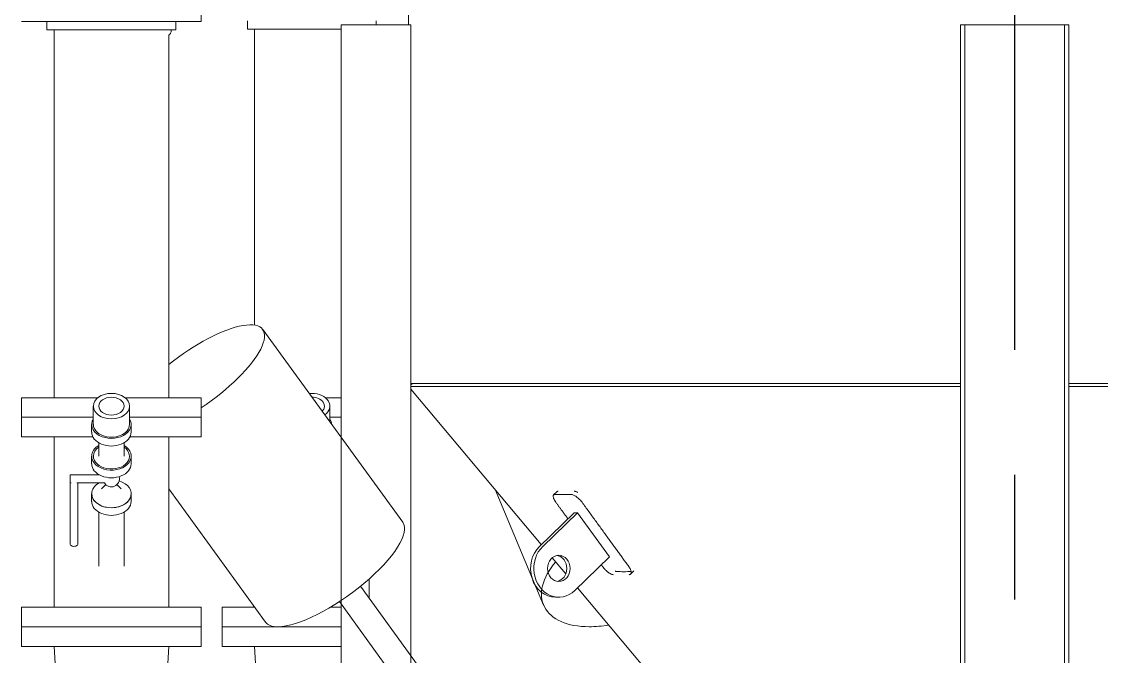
# Model space of a CAD drawing. Header units: metres. Extents: x 0 to 63075, y 0 to 44550.
# Drawn here: x 40627 to 42689, y 31047 to 32258 of the extents above; entities that cross this region are included whole.
import ezdxf

# ---------------------------------------------------------------- set-up
doc = ezdxf.new("R2010")
doc.units = ezdxf.units.M
doc.header["$LTSCALE"] = 75
doc.linetypes.add('CENTER2', pattern=[28.575, 19.05, -3.175, 3.175, -3.175])
for name, color, linetype in [('SC1', 7, 'CENTER2'), ('SDM', 7, 'Continuous'), ('SL1', 8, 'Continuous')]:
    doc.layers.add(name, color=color, linetype=linetype)

# ---------------------------------------------------------------- blocks, each defined once
blk = doc.blocks.new('A$C5138bbe7')
at = {"layer": 'SL1', "lineweight": 0, "extrusion": (-6.89019e-16, 1, 0)}
for p, q in [((28954.7, 4821.7), (28954.7, 6558.2)), ((28558.9, 4884.8), (28558.9, 4827.7)), ((28216, 4827.7), (28558.9, 4827.7)), ((28264.4, 4827.7), (28264.4, 4811.9)), ((28510.5, 4827.7), (28510.5, 4811.9)), ((28647.2, 4829.4), (28647.2, 4813.6)), ((28893.3, 4829.4), (28893.3, 4821.7)), ((28264.4, 4811.9), (28510.5, 4811.9)), ((28277.9, 4811.9), (28277.9, 4110.1)), ((28647.2, 4813.6), (28826.4, 4813.6)), ((28660.7, 4813.6), (28660.7, 4248.5)), ((28959.4, 4821.7), (28826.4, 4821.7)), ((28826.4, 4821.7), (28826.4, 4821.7)), ((28826.4, 2364.2), (28826.4, 4821.7)), ((28826.4, 2364.2), (28826.4, 4821.7)), ((28959.4, 2364.2), (28959.4, 4821.7)), ((30017.6, 4821.7), (30009.2, 4821.7)), ((30009.2, 2364.2), (30009.2, 4821.7)), ((30009.2, 2364.2), (30009.2, 4821.7)), ((30027.7, 4821.7), (30017.6, 4821.7)), ((30017.6, 2364.2), (30017.6, 4821.7)), ((30197.7, 4821.7), (30027.7, 4821.7)), ((30207.8, 4821.7), (30197.7, 4821.7)), ((30216.2, 4821.7), (30207.8, 4821.7)), ((30207.8, 2364.2), (30207.8, 4821.7)), ((30216.2, 2364.2), (30216.2, 4821.7)), ((28497, 4802.3), (28497, 4110.1)), ((28943.8, 3872.5), (28676.6, 4240.1)), ((30009.2, 4137.3), (28959.4, 4137.3)), ((28962.7, 4137.3), (28959.4, 4134.5)), ((28959.4, 4131.2), (30009.2, 4131.2)), ((29208.4, 3829.7), (28959.4, 4126.6)), ((31266.1, 4137.3), (30216.2, 4137.3)), ((30216.2, 4131.2), (31266.1, 4131.2)), ((28216, 4110.1), (28216, 4035.2)), ((28361.6, 4110.1), (28216, 4110.1)), ((28413.4, 4110.1), (28558.9, 4110.1)), ((28558.9, 4110.1), (28558.9, 4035.2)), ((28826.4, 4110.1), (28796.1, 4110.1)), ((28352.9, 4059.1), (28352.9, 4094)), ((28422, 4059.1), (28422, 4094)), ((28804.8, 4063.7), (28804.8, 4094)), ((28216, 4072.7), (28352.9, 4072.7)), ((28422, 4072.7), (28558.9, 4072.7)), ((28804.8, 4072.7), (28826.4, 4072.7)), ((28349.7, 4044.5), (28349.7, 4059.1)), ((28425.2, 4044.5), (28425.2, 4059.1)), ((28352.1, 4035.2), (28216, 4035.2)), ((28277.9, 4035.2), (28277.9, 3710.1)), ((28363.3, 4024), (28363.3, 3998.5)), ((28411.6, 4024), (28411.6, 3998.5)), ((28558.9, 4035.2), (28422.8, 4035.2)), ((28497, 4035.2), (28497, 3710.1)), ((28825.5, 4035.2), (28826.4, 4035.2)), ((28349.7, 3998.5), (28349.7, 3983.9)), ((28425.2, 3998.5), (28425.2, 3983.9)), ((28364.3, 3962.8), (28308.5, 3962.8)), ((28308.5, 3962.8), (28308.5, 3831.6)), ((28310.7, 3947.8), (28308.5, 3947.8)), ((28374.2, 3947.8), (28321.3, 3947.8)), ((28323.5, 3947.8), (28323.5, 3831.6)), ((28376.8, 3944.4), (28368.6, 3935.9)), ((28398.1, 3944.4), (28406.3, 3935.9)), ((28349.7, 3912.2), (28349.7, 3926.8)), ((28425.2, 3912.2), (28425.2, 3926.8)), ((28681.7, 3682), (28497, 3936.1)), ((29212.8, 3714.5), (29120.5, 3934.6)), ((29238.3, 3930.7), (29232, 3924.6)), ((28363.3, 3891.7), (28363.3, 3788.9)), ((28411.6, 3891.7), (28411.6, 3788.9)), ((29271.4, 3890.7), (29205, 3826.4)), ((29211.3, 3826.4), (29277.6, 3890.7)), ((29271.4, 3890.7), (29277.6, 3890.7)), ((29277.6, 3890.7), (29338.8, 3806.4)), ((29255.3, 3773.9), (29229.4, 3804.8)), ((29338.8, 3806.4), (29272.5, 3742.2)), ((29379, 3773.4), (29385.3, 3779.5)), ((28879.8, 3764.2), (28879.8, 3727.6)), ((28863.3, 3750.3), (29149.8, 3356.1)), ((29430.3, 3565.3), (29277.7, 3747.2)), ((28822.8, 3720.9), (29109.4, 3326.7)), ((29235.6, 3729.3), (29241.9, 3729.3)), ((28216, 3710.1), (28216, 3635.2)), ((28558.9, 3710.1), (28216, 3710.1)), ((28558.9, 3710.1), (28558.9, 3635.2)), ((28661.3, 3710.1), (28598.8, 3710.1)), ((28598.8, 3710.1), (28598.8, 3635.2)), ((28660.7, 3710.9), (28660.7, 3710.1)), ((28826.4, 3710.1), (28805.5, 3710.1)), ((28558.9, 3672.7), (28216, 3672.7)), ((28598.8, 3672.7), (28826.4, 3672.7)), ((28216, 3635.2), (28558.9, 3635.2)), ((28826.4, 3635.2), (28598.8, 3635.2))]:
    blk.add_line(p, q, dxfattribs=at)
at = {"layer": 'SL1', "lineweight": 0}
for p, q in [((28277.9, 3635.2), (28303.3, 3207)), ((28497, 3635.2), (28471.6, 3207)), ((28660.7, 3635.2), (28686.1, 3207))]:
    blk.add_line(p, q, dxfattribs=at)
at = {"layer": 'SL1', "lineweight": 0, "extrusion": (0, 0, -1)}
blk.add_arc((-28387.5, 3955.3), 15.3, 164.8559, 330.5408, dxfattribs=at)
for centre, major_axis, ratio, start_param, end_param in [((28545.5, 4144.9), (131, 95.3), 0.32145, -1.710336, 1.700853), ((28387.5, 4094), (34.5, 0), 0.707107, -1.570796, 4.712389), ((28387.5, 4094), (24.1, 0), 0.707107, -1.570796, 4.712389), ((28770.2, 4094), (34.5, 0), 0.707107, -1.71586, -1.570797), ((28770.2, 4094), (34.5, 0), 0.707107, -1.570796, 0.766298), ((28770.2, 4094), (24.1, 0), 0.707107, -1.563625, 0.614063), ((28387.5, 4059.1), (37.7, 0), 0.707107, -0.413239, 3.554832), ((28770.2, 4059.1), (37.7, 0), 0.707107, -0.413239, -0.011926), ((28387.5, 4044.5), (37.7, 0), 0.707107, 0, 3.141593), ((28387.5, 4059.1), (34.5, 0), 0.707107, 0, 3.141593), ((28387.5, 3998.5), (-37.7, 0), 0.707107, 0, 0.876649), ((28387.5, 3998.5), (37.7, 0), 0.707107, -0.876649, 3.141593), ((28387.5, 3983.9), (37.7, 0), 0.707107, 0, 3.141593), ((28387.5, 3983.9), (37.7, 0), 0.707107, 0, 3.141593), ((28387.5, 3926.8), (37.7, 0), 0.707107, -1.169879, 3.141593), ((28387.5, 3926.8), (-37.7, 0), 0.707107, 0, 0.90899), ((28387.5, 3926.8), (37.7, 0), 0.707107, 0, 3.141593), ((28387.5, 3912.2), (37.7, 0), 0.707107, 0, 3.141593), ((28812.8, 3777.2), (131, 95.3), 0.32145, 0, 2.725226), ((28316, 3831.6), (7.5, 0), 0.707107, 0, 3.141593), ((29241.9, 3784.3), (0, -55), 0.866025, -0.698132, 2.443461), ((29362.2, 3777.2), (-149.4, -62.7), 0.556768, -0.924887, 0.835118), ((29235.6, 3784.3), (0, 25), 0.866025, 0.144653, 2.99694), ((29362.2, 3777.2), (-149.4, -62.7), 0.556768, 0.933261, 0.951906), ((31639, 5979.4), (2417.7, 2150.3), 0.194854, 2.912106, 2.942111), ((28812.8, 3777.2), (-131, -95.3), 0.32145, -0.416366, 0), ((29362.2, 3777.2), (-149.4, -62.7), 0.556768, -1.177153, -0.924887)]:
    blk.add_ellipse(centre, major_axis=major_axis, ratio=ratio, start_param=start_param, end_param=end_param, dxfattribs=at)
at = {"layer": 'SL1', "lineweight": 0}
for centre, major_axis, ratio, start_param, end_param in [((28545.5, 4144.9), (131, 95.3), 0.32145, -1.700853, 1.710336), ((28387.5, 4094), (-34.5, 0), 0.707107, -1.570796, 4.712389), ((28387.5, 4094), (-24.1, 0), 0.707107, -1.570796, 4.712389), ((28770.2, 4094), (-34.5, 0), 0.707107, -1.570796, -1.425733), ((28770.2, 4094), (34.5, 0), 0.707107, -0.766298, 1.570796), ((28770.2, 4094), (24.1, 0), 0.707107, -0.614063, 1.563625), ((28387.5, 4059.1), (-37.7, 0), 0.707107, -0.413239, 3.554832), ((28770.2, 4059.1), (37.7, 0), 0.707107, 0.011926, 0.413239), ((28387.5, 4044.5), (-37.7, 0), 0.707107, 0, 3.141593), ((28387.5, 4059.1), (-34.5, 0), 0.707107, 0, 3.141593), ((28387.5, 3998.5), (-37.7, 0), 0.707107, 0, 4.018241), ((28387.5, 3998.5), (-37.7, 0), 0.707107, -0.876649, 0), ((28387.5, 3998.5), (-34.5, 0), 0.707107, 0, 3.939049), ((28387.5, 3998.5), (-34.5, 0), 0.707107, -0.797456, 0), ((28387.5, 3983.9), (-37.7, 0), 0.707107, 0, 3.141593), ((28387.5, 3983.9), (-37.7, 0), 0.707107, 0, 3.141593), ((28387.5, 3926.8), (-37.7, 0), 0.707107, 0, 4.311471), ((28387.5, 3926.8), (-37.7, 0), 0.707107, -0.90899, 0), ((28387.5, 3926.8), (-37.7, 0), 0.707107, 0, 3.141593), ((31923.9, 6516.5), (2845.9, 2531.3), 0.194854, 3.343511, 3.371013), ((28387.5, 3912.2), (-37.7, 0), 0.707107, 0, 3.141593), ((28812.8, 3777.2), (131, 95.3), 0.32145, -2.725226, 0), ((28316, 3831.6), (-7.5, 0), 0.707107, 0, 3.141593), ((29235.6, 3784.3), (0, -55), 0.866025, -2.443461, 0), ((29362.2, 3777.2), (149.4, 62.7), 0.556768, 2.306475, 4.066479), ((29241.9, 3784.3), (0, 25), 0.866025, -4.713449716920325, 1.569735590259261), ((28812.8, 3777.2), (-131, -95.3), 0.32145, 0, 0.416366), ((29362.2, 3777.2), (149.4, 62.7), 0.556768, -2.216706, -1.96444)]:
    blk.add_ellipse(centre, major_axis=major_axis, ratio=ratio, start_param=start_param, end_param=end_param, dxfattribs=at)
for points, knots in [([(28497, 4802.3), (28497, 4802.3), (28497, 4802.3), (28497.2, 4802.3), (28497.3, 4802.4), (28497.7, 4802.5), (28498, 4802.6), (28498.5, 4802.8), (28498.7, 4803), (28499.3, 4803.5), (28499.5, 4803.8), (28500.1, 4804.6), (28500.4, 4805.1), (28501, 4806.5), (28501.2, 4807.3), (28501.6, 4809.3), (28501.7, 4810.4), (28501.8, 4811.6), (28501.8, 4811.7), (28501.8, 4811.9)], [710.995018, 710.995018, 710.995018, 710.995018, 711.023931, 711.023931, 711.494069, 711.494069, 712.288584, 712.288584, 713.185514, 713.185514, 714.392528, 714.392528, 716.177155, 716.177155, 718.823077, 718.823077, 722.118489, 722.118489, 722.509283, 722.509283, 722.509283, 722.509283]), ([(28277.9, 4802.4), (28277.9, 4802.4), (28277.9, 4802.4), (28277.9, 4802.4), (28277.9, 4802.4), (28277.9, 4802.4), (28277.9, 4802.4), (28277.9, 4802.4), (28277.9, 4802.4), (28277.9, 4802.4), (28277.9, 4802.4), (28277.9, 4802.4), (28277.9, 4802.4), (28277.9, 4802.4), (28277.9, 4802.4), (28277.9, 4802.4)], [366.9704884, 366.9704884, 366.9704884, 366.9704884, 366.9708619, 366.9708619, 366.9717764, 366.9717764, 366.975434, 366.975434, 366.9827458, 366.9827458, 366.990534, 366.990534, 367.1566923, 367.1566923, 367.207208, 367.207208, 367.207208, 367.207208]), ([(29238.3, 3930.7), (29238.6, 3930.9), (29238.8, 3931.1), (29239.6, 3931.4), (29240.2, 3931.5), (29240.8, 3931.5), (29240.9, 3931.5), (29241, 3931.5)], [83.707902, 83.707902, 83.707902, 83.707902, 86.327972, 86.327972, 90.132943, 90.132943, 90.568451, 90.568451, 90.568451, 90.568451]), ([(29286.3, 3910.5), (29285.7, 3911.3), (29285.1, 3912.1), (29283.5, 3914), (29282.6, 3915), (29280.7, 3916.9), (29279.7, 3917.8), (29277.7, 3919.4), (29276.7, 3920.2), (29274.8, 3921.6), (29273.8, 3922.2), (29271.8, 3923.4), (29270.8, 3923.9), (29268.9, 3924.6), (29268, 3924.9), (29266.3, 3925.3), (29265.6, 3925.4), (29264.8, 3925.4), (29264.8, 3925.4), (29264.7, 3925.4)], [60.419367, 60.419367, 60.419367, 60.419367, 63.50513, 63.50513, 67.308888, 67.308888, 71.112647, 71.112647, 74.916405, 74.916405, 78.721053, 78.721053, 82.5257, 82.5257, 86.330347, 86.330347, 90.134994, 90.134994, 90.566959, 90.566959, 90.566959, 90.566959]), ([(29271, 3931.5), (29271.1, 3931.5), (29271.1, 3931.5), (29271.9, 3931.5), (29272.6, 3931.4), (29274.3, 3931), (29275.2, 3930.7), (29276.8, 3930.1), (29277.5, 3929.7), (29278.3, 3929.4)], [29.994998, 29.994998, 29.994998, 29.994998, 30.430506, 30.430506, 34.235477, 34.235477, 38.040447, 38.040447, 40.775205, 40.775205, 40.775205, 40.775205]), ([(29352.4, 3778.4), (29351.8, 3778.4), (29351.3, 3778.5), (29350.3, 3778.7), (29349.9, 3778.8), (29349.5, 3779)], [30.300357, 30.300357, 30.300357, 30.300357, 33.535853, 33.535853, 35.315604, 35.315604, 35.315604, 35.315604])]:
    blk.add_open_spline(points, degree=3, knots=knots, dxfattribs=at)
for points in [[(28660.7, 4804), (28660.7, 4804), (28660.7, 4804), (28660.7, 4804)], [(29231.3, 3923.2), (29231.1, 3922.7), (29231.1, 3922.2), (29231.1, 3921.6)], [(29231.1, 3921.6), (29231.1, 3921.4), (29231.2, 3921.1), (29231.2, 3920.9)], [(29231.2, 3920.9), (29231.3, 3920), (29231.6, 3919), (29232, 3917.9)], [(29232.2, 3924.8), (29231.8, 3924.4), (29231.4, 3923.9), (29231.3, 3923.2)], [(29234.1, 3925.4), (29233.3, 3925.3), (29232.7, 3925.1), (29232.2, 3924.8)], [(29234.7, 3925.4), (29234.5, 3925.4), (29234.3, 3925.4), (29234.1, 3925.4)], [(29232, 3917.9), (29232.5, 3916.8), (29233.1, 3915.6), (29233.8, 3914.3)], [(29233.8, 3914.3), (29234.5, 3913.1), (29235.4, 3911.8), (29236.3, 3910.5)], [(29325.4, 3788.1), (29325.8, 3787.6), (29326.1, 3787.2), (29326.4, 3786.7)], [(29326.4, 3786.7), (29327.4, 3785.5), (29328.5, 3784.3), (29329.6, 3783)], [(29329.6, 3783), (29330.7, 3781.8), (29331.9, 3780.6), (29333.2, 3779.5)], [(29333.2, 3779.5), (29334, 3778.8), (29334.8, 3778.1), (29335.6, 3777.4)], [(29335.6, 3777.4), (29336, 3777.1), (29336.3, 3776.9), (29336.6, 3776.6)], [(29336.6, 3776.6), (29337.8, 3775.8), (29338.9, 3775), (29340, 3774.4)], [(29340, 3774.4), (29341.2, 3773.7), (29342.3, 3773.2), (29343.3, 3772.8)], [(29375.9, 3787.4), (29375.7, 3787.6), (29375.6, 3787.8), (29375.4, 3788.1)], [(29376.6, 3786.4), (29376.4, 3786.7), (29376.1, 3787.1), (29375.9, 3787.4)], [(29377.9, 3784.3), (29377.5, 3785), (29377, 3785.7), (29376.6, 3786.4)], [(29379.5, 3780.5), (29379.1, 3781.7), (29378.6, 3783), (29377.9, 3784.3)], [(29378.2, 3772.8), (29378.9, 3773.2), (29379.4, 3773.7), (29379.7, 3774.3)], [(29380.2, 3777.4), (29380.1, 3778.3), (29379.9, 3779.4), (29379.5, 3780.5)], [(29379.7, 3774.3), (29379.9, 3774.8), (29380.1, 3775.3), (29380.2, 3775.9)], [(29380.2, 3776.7), (29380.2, 3776.9), (29380.2, 3777.2), (29380.2, 3777.4)], [(29380.2, 3775.9), (29380.2, 3776.1), (29380.2, 3776.4), (29380.2, 3776.7)], [(29343.3, 3772.8), (29344.4, 3772.5), (29345.3, 3772.3), (29346.1, 3772.2)], [(29376.1, 3772.2), (29376.9, 3772.3), (29377.6, 3772.5), (29378.2, 3772.8)]]:
    blk.add_open_spline(points, degree=3, dxfattribs=at)
for points, weights in [([(29259.2, 3879), (29247.9, 3894.5), (29236.3, 3910.5)], [1.09432451244, 1.08790019736, 1.08126613422]), ([(29375.4, 3788.1), (29333.6, 3845.5), (29286.3, 3910.5)], [1.1325368599, 1.10869415623, 1.08126613422]), ([(29325.4, 3788.1), (29324.3, 3789.6), (29323.1, 3791.2)], [1.1325368599, 1.13186942332, 1.13119917719])]:
    blk.add_rational_spline(points, weights, degree=2, dxfattribs=at)

msp = doc.modelspace()

# ---------------------------------------------------------------- linework, layer by layer
at = {"layer": 'SC1'}
msp.add_line((42524, 27345.4), (42524, 40973.1), dxfattribs=at)

# ---------------------------------------------------------------- block references
at = {"layer": 'SDM'}
msp.add_blockref('A$C5138bbe7', (12411.3, 27430.5), dxfattribs=at)

doc.saveas('drawing.dxf')
